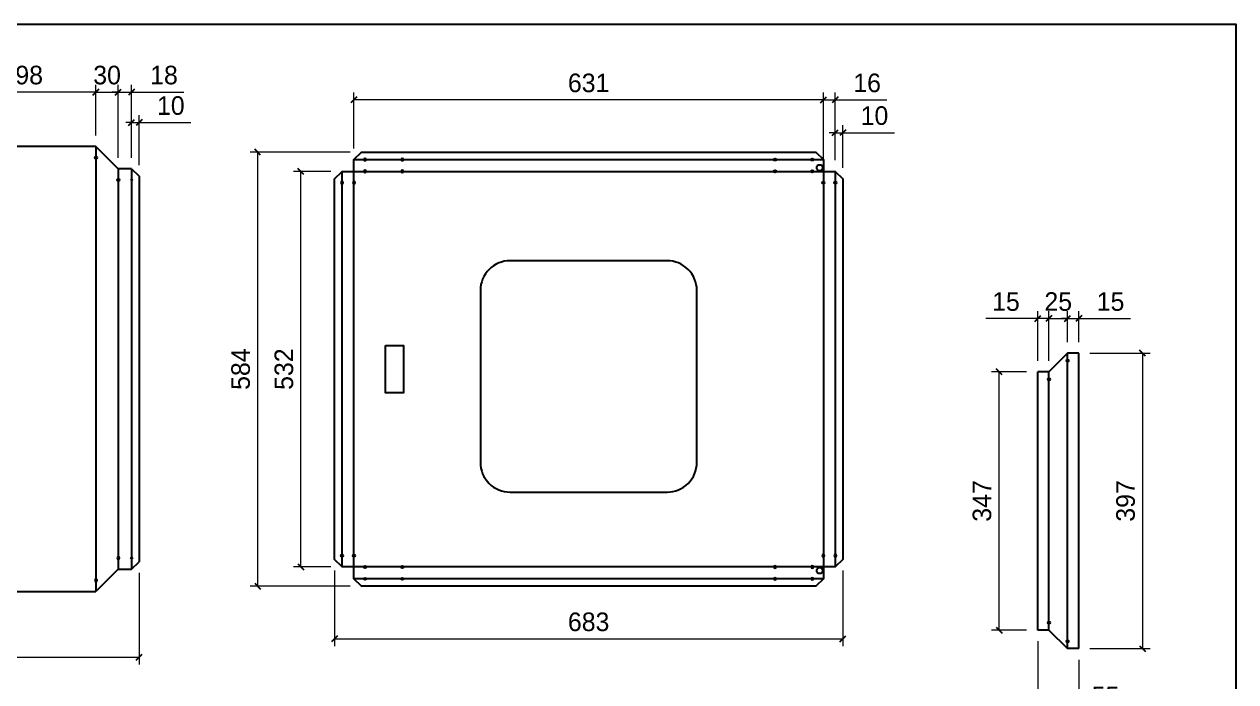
# Model space of a CAD drawing. Header units: millimetres. Extents: x 0 to 2846, y 0 to 2012.
# Drawn here: x 1218 to 2846, y 1129 to 2012 of the extents above; entities that cross this region are included whole.
import ezdxf
from ezdxf.enums import TextEntityAlignment as Align

# ---------------------------------------------------------------- set-up
doc = ezdxf.new("R2010")
doc.units = ezdxf.units.MM
doc.layers.add('CNC', color=7, linetype='Continuous')
doc.layers.add('DIM', color=253, linetype='Continuous')
doc.styles.add('Tahoma (Input Text)', font='tahoma.ttf')
doc.dimstyles.new('Dim-25', dxfattribs={"dimtxt": 25, "dimasz": 8, "dimexe": 10, "dimexo": 15, "dimgap": 10, "dimtad": 1, "dimdec": 0, "dimtxsty": 'Standard', "dimblk": 'OBLIQUE', "dimcen": 10, "dimclrd": 5, "dimclre": 5, "dimclrt": 3, "dimazin": 3, "dimtfac": 1, "dimtdec": 0, "dimtmove": 0, "dimatfit": 3, "dimldrblk": 'OBLIQUE', "dimlwd": 9, "dimlwe": 9})

# ---------------------------------------------------------------- blocks, each defined once
blk = doc.blocks.new('khungtenAsean2')
at = {"color": 7}
blk.add_lwpolyline([(0, 0), (2970, 0), (2970, -2100), (0, -2100)], close=True, dxfattribs=at)
at = {"color": 1, "style": 'Tahoma (Input Text)', "flags": 8}
for tag, p in [('#01', (137.1, -2021.3)), ('#03', (506.6, -2019.3)), ('#05', (1106.6, -2021.3)), ('#07', (1834.7, -2021.3)), ('#09', (2146.7, -2021.3)), ('#02', (98.5, -2081.3)), ('#04', (486.1, -2081.3)), ('#06', (1065.3, -2081.3)), ('#08', (1817.4, -2081.3)), ('#10', (2146.7, -2081.3))]:
    blk.add_attdef(tag, p, '', height=25, dxfattribs=at)
blk.add_attdef('#11', text='', height=25, dxfattribs=at).set_placement((2915, -2067.3), align=Align.CENTER)
blk = doc.blocks.new('*D1')
at = {"color": 0, "linetype": 'ByBlock', "lineweight": -2}
for p, q in [((1120.1, 1925.2), (1112.1, 1917.2)), ((1310.1, 1917.2), (1318.1, 1925.2))]:
    blk.add_line(p, q, dxfattribs=at)
at = {"layer": 'Defpoints', "color": 0, "transparency": 16777216}
for p in [(1116.1, 1921.2), (1116.1, 1848.1), (1314.1, 1848.1)]:
    blk.add_point(p, dxfattribs=at)
at = {"layer": 'DIM', "color": 5, "lineweight": 9, "transparency": 16777216}
for p, q in [((1116.1, 1863.1), (1116.1, 1931.2)), ((1314.1, 1863.1), (1314.1, 1931.2)), ((1314.1, 1921.2), (1116.1, 1921.2))]:
    blk.add_line(p, q, dxfattribs=at)
at = {"layer": 'DIM', "color": 3, "transparency": 16777216, "insert": (1215.1, 1944), "char_height": 25, "attachment_point": 5}
blk.add_mtext('198', dxfattribs=at)
blk = doc.blocks.new('_Oblique')
at = {"color": 0, "linetype": 'ByBlock', "lineweight": -2}
blk.add_line((-0.5, -0.5), (0.5, 0.5), dxfattribs=at)
blk = doc.blocks.new('*D2')
at = {"color": 0, "linetype": 'ByBlock', "lineweight": -2}
for p, q in [((1318.1, 1925.2), (1310.1, 1917.2)), ((1340.1, 1917.2), (1348.1, 1925.2))]:
    blk.add_line(p, q, dxfattribs=at)
at = {"layer": 'Defpoints', "color": 0, "transparency": 16777216}
for p in [(1344.1, 1921.2), (1314.1, 1848.1), (1344.1, 1818.1)]:
    blk.add_point(p, dxfattribs=at)
at = {"layer": 'DIM', "color": 5, "lineweight": 9, "transparency": 16777216}
for p, q in [((1314.1, 1863.1), (1314.1, 1931.2)), ((1344.1, 1833.1), (1344.1, 1931.2)), ((1314.1, 1921.2), (1344.1, 1921.2))]:
    blk.add_line(p, q, dxfattribs=at)
at = {"layer": 'DIM', "color": 3, "transparency": 16777216, "insert": (1329.1, 1944), "char_height": 25, "attachment_point": 5}
blk.add_mtext('30', dxfattribs=at)
blk = doc.blocks.new('*D3')
at = {"color": 0, "linetype": 'ByBlock', "lineweight": -2}
for p, q in [((1340.1, 1917.2), (1348.1, 1925.2)), ((1366.1, 1925.2), (1358.1, 1917.2))]:
    blk.add_line(p, q, dxfattribs=at)
at = {"layer": 'Defpoints', "color": 0, "transparency": 16777216}
for p in [(1362.1, 1921.2), (1344.1, 1818.1), (1362.1, 1818.1)]:
    blk.add_point(p, dxfattribs=at)
at = {"layer": 'DIM', "color": 5, "lineweight": 9, "transparency": 16777216}
for p, q in [((1344.1, 1833.1), (1344.1, 1931.2)), ((1362.1, 1833.1), (1362.1, 1931.2)), ((1344.1, 1921.2), (1336.1, 1921.2)), ((1344.1, 1921.2), (1362.1, 1921.2)), ((1362.1, 1921.2), (1432.3, 1921.2))]:
    blk.add_line(p, q, dxfattribs=at)
at = {"layer": 'DIM', "color": 3, "transparency": 16777216, "insert": (1405.6, 1944), "char_height": 25, "attachment_point": 5}
blk.add_mtext('18', dxfattribs=at)
blk = doc.blocks.new('*D4')
at = {"color": 0, "linetype": 'ByBlock', "lineweight": -2}
for p, q in [((1358.1, 1876.3), (1366.1, 1884.3)), ((1376.1, 1884.3), (1368.1, 1876.3))]:
    blk.add_line(p, q, dxfattribs=at)
at = {"layer": 'Defpoints', "color": 0, "transparency": 16777216}
for p in [(1372.1, 1880.3), (1362.1, 1818.1), (1372.1, 1808.1)]:
    blk.add_point(p, dxfattribs=at)
at = {"layer": 'DIM', "color": 5, "lineweight": 9, "transparency": 16777216}
for p, q in [((1362.1, 1833.1), (1362.1, 1890.3)), ((1372.1, 1823.1), (1372.1, 1890.3)), ((1362.1, 1880.3), (1354.1, 1880.3)), ((1362.1, 1880.3), (1372.1, 1880.3)), ((1372.1, 1880.3), (1441.5, 1880.3))]:
    blk.add_line(p, q, dxfattribs=at)
at = {"layer": 'DIM', "color": 3, "transparency": 16777216, "insert": (1414.8, 1903), "char_height": 25, "attachment_point": 5}
blk.add_mtext('10', dxfattribs=at)
blk = doc.blocks.new('f3daunguoc')
at = {"layer": 'CNC', "color": 2, "lineweight": -3}
blk.add_circle((0, 0), 1.5, dxfattribs=at)
blk = doc.blocks.new('f2dauxuoi')
at = {"layer": 'CNC', "color": 2, "lineweight": -3}
blk.add_circle((0, 0), 1, dxfattribs=at)
blk = doc.blocks.new('*D11')
at = {"color": 0, "linetype": 'ByBlock', "lineweight": -2}
for p, q in [((166.1, 1165.7), (158.1, 1157.7)), ((1368.1, 1157.7), (1376.1, 1165.7))]:
    blk.add_line(p, q, dxfattribs=at)
at = {"layer": 'Defpoints', "color": 0, "ltscale": 3, "transparency": 16777216}
for p in [(162.1, 1290.1), (1372.1, 1290.1), (1372.1, 1161.7)]:
    blk.add_point(p, dxfattribs=at)
at = {"layer": 'DIM', "color": 5, "lineweight": 9, "ltscale": 3, "transparency": 16777216}
for p, q in [((162.1, 1275.1), (162.1, 1151.7)), ((1372.1, 1275.1), (1372.1, 1151.7)), ((162.1, 1161.7), (1372.1, 1161.7))]:
    blk.add_line(p, q, dxfattribs=at)
at = {"layer": 'DIM', "color": 3, "ltscale": 3, "transparency": 16777216, "insert": (767.1, 1184.5), "char_height": 25, "attachment_point": 5}
blk.add_mtext('1210', dxfattribs=at)
blk = doc.blocks.new('*D31')
at = {"color": 0, "linetype": 'ByBlock', "lineweight": -2}
for p, q in [((1638.9, 1190.4), (1630.9, 1182.4)), ((2313.9, 1182.4), (2321.9, 1190.4))]:
    blk.add_line(p, q, dxfattribs=at)
at = {"layer": 'Defpoints', "color": 0, "transparency": 16777216}
for p in [(1634.9, 1293.1), (2317.9, 1293.1), (2317.9, 1186.4)]:
    blk.add_point(p, dxfattribs=at)
at = {"layer": 'DIM', "color": 5, "lineweight": 9, "transparency": 16777216}
for p, q in [((1634.9, 1278.1), (1634.9, 1176.4)), ((2317.9, 1278.1), (2317.9, 1176.4)), ((1634.9, 1186.4), (2317.9, 1186.4))]:
    blk.add_line(p, q, dxfattribs=at)
at = {"layer": 'DIM', "color": 3, "transparency": 16777216, "insert": (1976.4, 1209.1), "char_height": 25, "attachment_point": 5}
blk.add_mtext('683', dxfattribs=at)
blk = doc.blocks.new('*D32')
at = {"color": 0, "linetype": 'ByBlock', "lineweight": -2}
for p, q in [((2303.9, 1862.7), (2311.9, 1870.7)), ((2321.9, 1870.7), (2313.9, 1862.7))]:
    blk.add_line(p, q, dxfattribs=at)
at = {"layer": 'Defpoints', "color": 0, "transparency": 16777216}
for p in [(2317.9, 1866.7), (2307.9, 1814.6), (2317.9, 1804.6)]:
    blk.add_point(p, dxfattribs=at)
at = {"layer": 'DIM', "color": 5, "lineweight": 9, "transparency": 16777216}
for p, q in [((2307.9, 1829.6), (2307.9, 1876.7)), ((2317.9, 1819.6), (2317.9, 1876.7)), ((2307.9, 1866.7), (2299.9, 1866.7)), ((2307.9, 1866.7), (2317.9, 1866.7)), ((2317.9, 1866.7), (2387.3, 1866.7))]:
    blk.add_line(p, q, dxfattribs=at)
at = {"layer": 'DIM', "color": 3, "transparency": 16777216, "insert": (2360.6, 1889.5), "char_height": 25, "attachment_point": 5}
blk.add_mtext('10', dxfattribs=at)
blk = doc.blocks.new('*D33')
at = {"color": 0, "linetype": 'ByBlock', "lineweight": -2}
for p, q in [((2287.9, 1906.7), (2295.9, 1914.7)), ((2311.9, 1914.7), (2303.9, 1906.7))]:
    blk.add_line(p, q, dxfattribs=at)
at = {"layer": 'Defpoints', "color": 0, "transparency": 16777216}
for p in [(2307.9, 1910.7), (2291.9, 1814.6), (2307.9, 1814.6)]:
    blk.add_point(p, dxfattribs=at)
at = {"layer": 'DIM', "color": 5, "lineweight": 9, "transparency": 16777216}
for p, q in [((2291.9, 1910.7), (2283.9, 1910.7)), ((2291.9, 1829.6), (2291.9, 1920.7)), ((2291.9, 1910.7), (2307.9, 1910.7)), ((2307.9, 1829.6), (2307.9, 1920.7)), ((2307.9, 1910.7), (2377.4, 1910.7))]:
    blk.add_line(p, q, dxfattribs=at)
at = {"layer": 'DIM', "color": 3, "transparency": 16777216, "insert": (2350.7, 1933.5), "char_height": 25, "attachment_point": 5}
blk.add_mtext('16', dxfattribs=at)
blk = doc.blocks.new('*D34')
at = {"color": 0, "linetype": 'ByBlock', "lineweight": -2}
for p, q in [((1664.9, 1914.7), (1656.9, 1906.7)), ((2287.9, 1906.7), (2295.9, 1914.7))]:
    blk.add_line(p, q, dxfattribs=at)
at = {"layer": 'Defpoints', "color": 0, "transparency": 16777216}
for p in [(1660.9, 1910.7), (1660.9, 1830.6), (2291.9, 1830.6)]:
    blk.add_point(p, dxfattribs=at)
at = {"layer": 'DIM', "color": 5, "lineweight": 9, "transparency": 16777216}
for p, q in [((1660.9, 1845.6), (1660.9, 1920.7)), ((2291.9, 1910.7), (1660.9, 1910.7)), ((2291.9, 1845.6), (2291.9, 1920.7))]:
    blk.add_line(p, q, dxfattribs=at)
at = {"layer": 'DIM', "color": 3, "transparency": 16777216, "insert": (1976.4, 1933.5), "char_height": 25, "attachment_point": 5}
blk.add_mtext('631', dxfattribs=at)
blk = doc.blocks.new('*D35')
at = {"color": 0, "linetype": 'ByBlock', "lineweight": -2}
for p, q in [((1535.5, 1836.6), (1527.5, 1844.6)), ((1527.5, 1261.1), (1535.5, 1253.1))]:
    blk.add_line(p, q, dxfattribs=at)
at = {"layer": 'Defpoints', "color": 0, "transparency": 16777216}
for p in [(1670.9, 1840.6), (1531.5, 1257.1), (1670.9, 1257.1)]:
    blk.add_point(p, dxfattribs=at)
at = {"layer": 'DIM', "color": 5, "lineweight": 9, "transparency": 16777216}
for p, q in [((1655.9, 1840.6), (1521.5, 1840.6)), ((1531.5, 1840.6), (1531.5, 1257.1)), ((1655.9, 1257.1), (1521.5, 1257.1))]:
    blk.add_line(p, q, dxfattribs=at)
at = {"layer": 'DIM', "color": 3, "transparency": 16777216, "insert": (1508.7, 1548.9), "char_height": 25, "attachment_point": 5, "rotation": 90}
blk.add_mtext('584', dxfattribs=at)
blk = doc.blocks.new('*D36')
at = {"color": 0, "linetype": 'ByBlock', "lineweight": -2}
for p, q in [((1593.7, 1810.6), (1585.7, 1818.6)), ((1585.7, 1287.1), (1593.7, 1279.1))]:
    blk.add_line(p, q, dxfattribs=at)
at = {"layer": 'Defpoints', "color": 0, "transparency": 16777216}
for p in [(1589.7, 1814.6), (1644.9, 1814.6), (1644.9, 1283.1)]:
    blk.add_point(p, dxfattribs=at)
at = {"layer": 'DIM', "color": 5, "lineweight": 9, "transparency": 16777216}
for p, q in [((1629.9, 1814.6), (1579.7, 1814.6)), ((1589.7, 1283.1), (1589.7, 1814.6)), ((1629.9, 1283.1), (1579.7, 1283.1))]:
    blk.add_line(p, q, dxfattribs=at)
at = {"layer": 'DIM', "color": 3, "transparency": 16777216, "insert": (1566.9, 1548.9), "char_height": 25, "attachment_point": 5, "rotation": 90}
blk.add_mtext('532', dxfattribs=at)
blk = doc.blocks.new('*D52')
at = {"color": 0, "linetype": 'ByBlock', "lineweight": -2}
for p, q in [((2616.1, 1612.8), (2624.1, 1620.8)), ((2639.1, 1620.8), (2631.1, 1612.8))]:
    blk.add_line(p, q, dxfattribs=at)
at = {"layer": 'Defpoints', "color": 0, "transparency": 16777216}
for p in [(2635.1, 1616.8), (2620.1, 1570.2), (2635.1, 1570.2)]:
    blk.add_point(p, dxfattribs=at)
at = {"layer": 'DIM', "color": 5, "lineweight": 9, "transparency": 16777216}
for p, q in [((2620.1, 1616.8), (2612.1, 1616.8)), ((2620.1, 1585.2), (2620.1, 1626.8)), ((2620.1, 1616.8), (2635.1, 1616.8)), ((2635.1, 1585.2), (2635.1, 1626.8)), ((2635.1, 1616.8), (2704.7, 1616.8))]:
    blk.add_line(p, q, dxfattribs=at)
at = {"layer": 'DIM', "color": 3, "transparency": 16777216, "insert": (2677.9, 1639.6), "char_height": 25, "attachment_point": 5}
blk.add_mtext('15', dxfattribs=at)
blk = doc.blocks.new('*D53')
at = {"color": 0, "linetype": 'ByBlock', "lineweight": -2}
for p, q in [((2599.1, 1620.8), (2591.1, 1612.8)), ((2616.1, 1612.8), (2624.1, 1620.8))]:
    blk.add_line(p, q, dxfattribs=at)
at = {"layer": 'Defpoints', "color": 0, "transparency": 16777216}
for p in [(2620.1, 1616.8), (2620.1, 1570.2), (2595.1, 1545.2)]:
    blk.add_point(p, dxfattribs=at)
at = {"layer": 'DIM', "color": 5, "lineweight": 9, "transparency": 16777216}
for p, q in [((2595.1, 1560.2), (2595.1, 1626.8)), ((2595.1, 1616.8), (2620.1, 1616.8)), ((2620.1, 1585.2), (2620.1, 1626.8))]:
    blk.add_line(p, q, dxfattribs=at)
at = {"layer": 'DIM', "color": 3, "transparency": 16777216, "insert": (2607.6, 1639.6), "char_height": 25, "attachment_point": 5}
blk.add_mtext('25', dxfattribs=at)
blk = doc.blocks.new('*D54')
at = {"color": 0, "linetype": 'ByBlock', "lineweight": -2}
for p, q in [((2576.1, 1612.8), (2584.1, 1620.8)), ((2599.1, 1620.8), (2591.1, 1612.8))]:
    blk.add_line(p, q, dxfattribs=at)
at = {"layer": 'Defpoints', "color": 0, "transparency": 16777216}
for p in [(2580.1, 1616.8), (2580.1, 1545.2), (2595.1, 1545.2)]:
    blk.add_point(p, dxfattribs=at)
at = {"layer": 'DIM', "color": 5, "lineweight": 9, "transparency": 16777216}
for p, q in [((2580.1, 1616.8), (2510.4, 1616.8)), ((2580.1, 1560.2), (2580.1, 1626.8)), ((2595.1, 1616.8), (2580.1, 1616.8)), ((2595.1, 1560.2), (2595.1, 1626.8)), ((2595.1, 1616.8), (2603.1, 1616.8))]:
    blk.add_line(p, q, dxfattribs=at)
at = {"layer": 'DIM', "color": 3, "transparency": 16777216, "insert": (2537.3, 1639.6), "char_height": 25, "attachment_point": 5}
blk.add_mtext('15', dxfattribs=at)
blk = doc.blocks.new('*D55')
at = {"color": 0, "linetype": 'ByBlock', "lineweight": -2}
for p, q in [((2725, 1566.2), (2717, 1574.2)), ((2717, 1177.2), (2725, 1169.2))]:
    blk.add_line(p, q, dxfattribs=at)
at = {"layer": 'Defpoints', "color": 0, "transparency": 16777216}
for p in [(2635.1, 1570.2), (2635.1, 1173.2), (2721, 1173.2)]:
    blk.add_point(p, dxfattribs=at)
at = {"layer": 'DIM', "color": 5, "lineweight": 9, "transparency": 16777216}
for p, q in [((2650.1, 1570.2), (2731, 1570.2)), ((2721, 1570.2), (2721, 1173.2)), ((2650.1, 1173.2), (2731, 1173.2))]:
    blk.add_line(p, q, dxfattribs=at)
at = {"layer": 'DIM', "color": 3, "transparency": 16777216, "insert": (2698.2, 1371.7), "char_height": 25, "attachment_point": 5, "rotation": 90}
blk.add_mtext('397', dxfattribs=at)
blk = doc.blocks.new('*D56')
at = {"color": 0, "linetype": 'ByBlock', "lineweight": -2}
for p, q in [((2584.1, 1090.6), (2576.1, 1082.6)), ((2631.1, 1082.6), (2639.1, 1090.6))]:
    blk.add_line(p, q, dxfattribs=at)
at = {"layer": 'Defpoints', "color": 0, "transparency": 16777216}
for p in [(2580.1, 1198.2), (2635.1, 1173.2), (2635.1, 1086.6)]:
    blk.add_point(p, dxfattribs=at)
at = {"layer": 'DIM', "color": 5, "lineweight": 9, "transparency": 16777216}
for p, q in [((2580.1, 1183.2), (2580.1, 1076.6)), ((2635.1, 1158.2), (2635.1, 1076.6)), ((2580.1, 1086.6), (2635.1, 1086.6)), ((2635.1, 1086.6), (2699.1, 1086.6))]:
    blk.add_line(p, q, dxfattribs=at)
at = {"layer": 'DIM', "color": 3, "transparency": 16777216, "insert": (2671.1, 1109.3), "char_height": 25, "attachment_point": 5}
blk.add_mtext('55', dxfattribs=at)
blk = doc.blocks.new('*D57')
at = {"color": 0, "linetype": 'ByBlock', "lineweight": -2}
for p, q in [((2532, 1541.2), (2524, 1549.2)), ((2524, 1202.2), (2532, 1194.2))]:
    blk.add_line(p, q, dxfattribs=at)
at = {"layer": 'Defpoints', "color": 0, "transparency": 16777216}
for p in [(2528, 1545.2), (2580.1, 1545.2), (2580.1, 1198.2)]:
    blk.add_point(p, dxfattribs=at)
at = {"layer": 'DIM', "color": 5, "lineweight": 9, "transparency": 16777216}
for p, q in [((2565.1, 1545.2), (2518, 1545.2)), ((2528, 1198.2), (2528, 1545.2)), ((2565.1, 1198.2), (2518, 1198.2))]:
    blk.add_line(p, q, dxfattribs=at)
at = {"layer": 'DIM', "color": 3, "transparency": 16777216, "insert": (2505.2, 1371.7), "char_height": 25, "attachment_point": 5, "rotation": 90}
blk.add_mtext('347', dxfattribs=at)

msp = doc.modelspace()

# ---------------------------------------------------------------- linework, layer by layer
at = {"color": 7}
for p, q in [((1314.1, 1848.1), (1314.1, 1250.1)), ((1344.1, 1818.1), (1314.1, 1848.1)), ((1344.1, 1818.1), (1344.1, 1280.1)), ((1362.1, 1818.1), (1362.1, 1280.1)), ((1362.1, 1818.1), (1372.1, 1808.1)), ((1372.1, 1808.1), (1372.1, 1290.1)), ((2620.1, 1570.2), (2595.1, 1545.2)), ((2635.1, 1570.2), (2620.1, 1570.2)), ((2595.1, 1545.2), (2580.1, 1545.2)), ((1362.1, 1280.1), (1372.1, 1290.1)), ((1344.1, 1280.1), (1314.1, 1250.1)), ((2595.1, 1198.2), (2580.1, 1198.2)), ((2595.1, 1198.2), (2620.1, 1173.2)), ((2635.1, 1173.2), (2620.1, 1173.2))]:
    msp.add_line(p, q, dxfattribs=at)
for points in [[(1314.1, 1848.1), (1116.1, 1848.1)], [(2317.9, 1804.6), (2317.9, 1293.1), (2307.9, 1283.1), (2291.9, 1283.1), (2291.9, 1267.1), (2281.9, 1257.1), (1670.9, 1257.1), (1660.9, 1267.1), (1660.9, 1283.1), (1644.9, 1283.1), (1634.9, 1293.1), (1634.9, 1804.6), (1644.9, 1814.6), (1660.9, 1814.6), (1660.9, 1830.6), (1670.9, 1840.6), (2281.9, 1840.6), (2291.9, 1830.6), (2291.9, 1814.6), (2307.9, 1814.6), (2317.9, 1804.6), (2317.9, 1724.6)], [(1660.9, 1830.6), (2291.9, 1830.6)], [(1362.1, 1818.1), (1344.1, 1818.1)], [(1644.9, 1283.1), (1644.9, 1814.6)], [(2291.9, 1804.6), (2291.9, 1283.1), (1660.9, 1283.1), (1660.9, 1814.6), (2291.9, 1814.6), (2291.9, 1724.6)], [(2307.9, 1814.6), (2307.9, 1724.6)], [(2307.9, 1804.6), (2307.9, 1283.1)], [(2620.1, 1173.2), (2620.1, 1570.2)], [(2635.1, 1173.2), (2635.1, 1570.2)], [(2580.1, 1198.2), (2580.1, 1545.2)], [(2595.1, 1198.2), (2595.1, 1545.2)], [(1344.1, 1280.1), (1362.1, 1280.1)], [(2291.9, 1267.1), (1660.9, 1267.1)], [(1116.1, 1250.1), (1314.1, 1250.1)]]:
    msp.add_lwpolyline(points, dxfattribs=at)
at = {"color": 2}
msp.add_lwpolyline([(1870.9, 1383.6), (2081.9, 1383.6, 0.414214), (2121.9, 1423.6), (2121.9, 1654.6, 0.414214), (2081.9, 1694.6), (1870.9, 1694.6, 0.414214), (1830.9, 1654.6), (1830.9, 1423.6, 0.414214)], format="xyb", close=True, dxfattribs=at)
at = {"color": 2, "linetype": 'Continuous'}
msp.add_lwpolyline([(1703.4, 1580.6), (1727.4, 1580.6), (1727.4, 1517.1), (1703.4, 1517.1)], close=True, dxfattribs=at)
msp.add_lwpolyline([(1703.4, 1580.6), (1727.4, 1580.6), (1727.4, 1517.1), (1703.4, 1517.1)], close=True, dxfattribs=at)
at = {"color": 2}
for centre, radius in [((2286.9, 1819.6), 4), ((2620.1, 1560.2), 1.5), ((2595.1, 1535.2), 1.5), ((2286.9, 1278.1), 4), ((2595.1, 1208.2), 1.5), ((2620.1, 1183.2), 1.5)]:
    msp.add_circle(centre, radius, dxfattribs=at)

# ---------------------------------------------------------------- block references
at = {"color": 7, "xscale": 0.9583200000093938, "yscale": 0.9583200000093938, "zscale": 0.9583200000093938}
msp.add_blockref('khungtenAsean2', (0, 2012.5), dxfattribs=at)
at = {"lineweight": -3, "rotation": 180}
for name, p in [('f3daunguoc', (1314.1, 1833.1)), ('f3daunguoc', (2226.9, 1830.6)), ('f3daunguoc', (2276.9, 1830.6)), ('f3daunguoc', (2226.9, 1814.6)), ('f3daunguoc', (2276.9, 1814.6)), ('f3daunguoc', (1344.1, 1803.1)), ('f3daunguoc', (2291.9, 1799.6)), ('f3daunguoc', (2307.9, 1799.6)), ('f2dauxuoi', (1362.1, 1295.1))]:
    msp.add_blockref(name, p, dxfattribs=at)
at = {"lineweight": -3, "xscale": -1, "rotation": 180}
for p in [(1675.9, 1830.6), (1725.9, 1830.6), (1675.9, 1814.6), (1725.9, 1814.6), (1644.9, 1799.6), (1660.9, 1799.6)]:
    msp.add_blockref('f3daunguoc', p, dxfattribs=at)
at = {"lineweight": -3, "xscale": -1}
for name, p in [('f2dauxuoi', (1362.1, 1803.1)), ('f3daunguoc', (1344.1, 1295.1)), ('f3daunguoc', (2291.9, 1298.1)), ('f3daunguoc', (2307.9, 1298.1)), ('f3daunguoc', (2226.9, 1283.1)), ('f3daunguoc', (2276.9, 1283.1)), ('f3daunguoc', (1314.1, 1265.1)), ('f3daunguoc', (2226.9, 1267.1)), ('f3daunguoc', (2276.9, 1267.1))]:
    msp.add_blockref(name, p, dxfattribs=at)
at = {"lineweight": -3}
for p in [(1644.9, 1298.1), (1660.9, 1298.1), (1675.9, 1283.1), (1725.9, 1283.1), (1675.9, 1267.1), (1725.9, 1267.1)]:
    msp.add_blockref('f3daunguoc', p, dxfattribs=at)

# ---------------------------------------------------------------- dimensions: what is measured, and where the dimension line sits
at = {"layer": 'DIM', "color": 7}
for base, p1, p2, picture, middle in [((1116.1, 1921.2), (1314.1, 1848.1), (1116.1, 1848.1), '*D1', (1215.1, 1921.2)), ((1344.1, 1921.2), (1314.1, 1848.1), (1344.1, 1818.1), '*D2', (1329.1, 1921.2)), ((1362.1, 1921.2), (1344.1, 1818.1), (1362.1, 1818.1), '*D3', (1405.6, 1921.2)), ((1372.1, 1880.3), (1362.1, 1818.1), (1372.1, 1808.1), '*D4', (1414.8, 1880.3))]:
    dim = msp.add_linear_dim(base=base, p1=p1, p2=p2, angle=180, dimstyle='Dim-25', dxfattribs=at)
    dim.commit()
    dim.dimension.update_dxf_attribs({"geometry": picture, "text_midpoint": middle, "dimtype": 160})
for base, p1, p2, picture, middle in [((1660.9, 1910.7), (2291.9, 1830.6), (1660.9, 1830.6), '*D34', (1976.4, 1933.5)), ((2307.9, 1910.7), (2291.9, 1814.6), (2307.9, 1814.6), '*D33', (2350.7, 1933.5)), ((2317.9, 1866.7), (2307.9, 1814.6), (2317.9, 1804.6), '*D32', (2360.6, 1889.5)), ((2580.1, 1616.8), (2595.1, 1545.2), (2580.1, 1545.2), '*D54', (2537.3, 1639.6)), ((2635.1, 1616.8), (2620.1, 1570.2), (2635.1, 1570.2), '*D52', (2677.9, 1639.6)), ((2635.1, 1086.6), (2580.1, 1198.2), (2635.1, 1173.2), '*D56', (2671.1, 1109.3))]:
    dim = msp.add_linear_dim(base=base, p1=p1, p2=p2, dimstyle='Dim-25', dxfattribs=at)
    dim.commit()
    dim.dimension.update_dxf_attribs({"geometry": picture, "text_midpoint": middle})
for base, p1, p2, picture, middle in [((1531.5068919, 1257.1479016), (1670.9363007, 1840.6479016), (1670.9363007, 1257.1479016), '*D35', (1508.7425672, 1548.8979016)), ((1589.6786593, 1814.6479016), (1644.9363007, 1283.1479016), (1644.9363007, 1814.6479016), '*D36', (1566.905808, 1548.8979016)), ((2721, 1173.2), (2635.1, 1570.2), (2635.1, 1173.2), '*D55', (2698.2, 1371.7)), ((2528, 1545.2), (2580.1, 1198.2), (2580.1, 1545.2), '*D57', (2505.2, 1371.7))]:
    dim = msp.add_linear_dim(base=base, p1=p1, p2=p2, angle=90, dimstyle='Dim-25', dxfattribs=at)
    dim.commit()
    dim.dimension.update_dxf_attribs({"geometry": picture, "text_midpoint": middle})
dim = msp.add_linear_dim(base=(2620.1, 1616.8), p1=(2595.1, 1545.2), p2=(2620.1, 1570.2), dimstyle='Dim-25', dxfattribs=at)
dim.commit()
dim.dimension.update_dxf_attribs({"geometry": '*D53', "text_midpoint": (2607.6, 1616.8), "dimtype": 160})
at = {"layer": 'DIM', "ltscale": 3}
dim = msp.add_linear_dim(base=(1372.1, 1161.7), p1=(162.1, 1290.1), p2=(1372.1, 1290.1), dimstyle='Dim-25', dxfattribs=at)
dim.commit()
dim.dimension.update_dxf_attribs({"geometry": '*D11', "text_midpoint": (767.1, 1161.7), "dimtype": 160})
at = {"layer": 'DIM', "color": 0}
dim = msp.add_linear_dim(base=(2317.9, 1186.4), p1=(1634.9, 1293.1), p2=(2317.9, 1293.1), dimstyle='Dim-25', dxfattribs=at)
dim.commit()
dim.dimension.update_dxf_attribs({"geometry": '*D31', "text_midpoint": (1976.4, 1209.1)})

doc.saveas('drawing.dxf')
